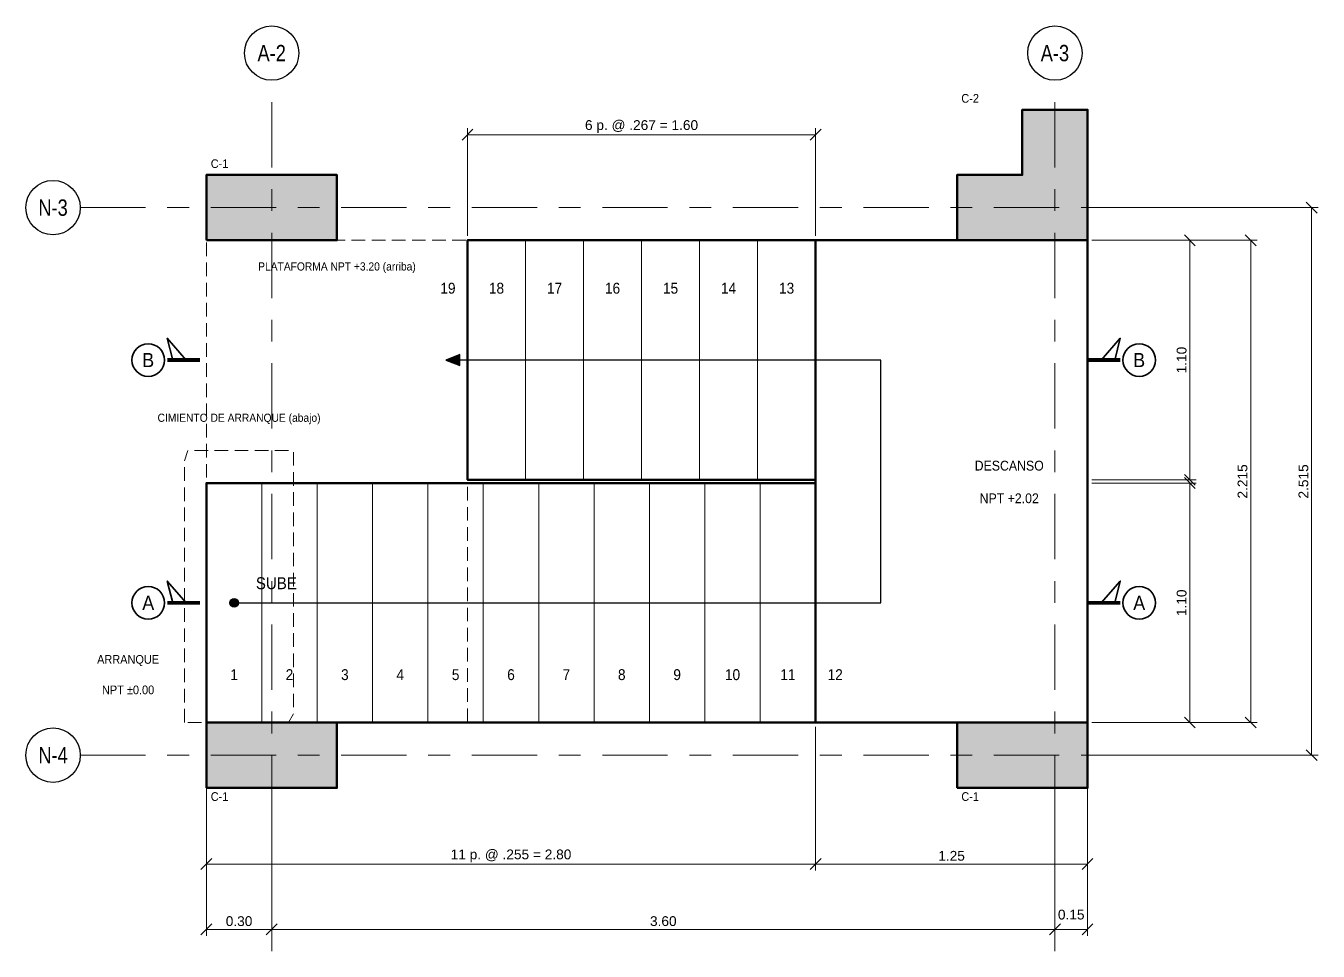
# Model space of a CAD drawing. Header units: metres. Extents: x 0 to 11, y -1 to 140.
# Drawn here: x 5.27 to 11.21, y -0.9 to 3.35 of the extents above; entities that cross this region are included whole.
import ezdxf
from ezdxf.enums import TextEntityAlignment as Align

# ---------------------------------------------------------------- set-up
doc = ezdxf.new("R2010")
doc.units = ezdxf.units.M
doc.linetypes.add('EJE25', pattern=[0.4375, 0.3, -0.05, 0.0375, -0.05])
for name, color, linetype, lineweight in [('E-COLUMNA', 7, 'Continuous', 50), ('E-COLUMNA-ACH', 252, 'Continuous', 0), ('E-CORTE', 7, 'Continuous', 50), ('E-COTA', 7, 'Continuous', 13), ('E-EJES', 1, 'Continuous', 18), ('E-EJES-ID', 7, 'Continuous', 25), ('E-OCULTO', 8, 'Continuous', 18), ('E-PROYECCION', 8, 'Continuous', 18), ('E-SECCION', 7, 'Continuous', 35), ('E-TEXTO', 7, 'Continuous', 18), ('E-TITULO', 7, 'Continuous', 35)]:
    doc.layers.add(name, color=color, linetype=linetype, lineweight=lineweight)
doc.layers.add('E-ESC-FLECHA', color=7, linetype='Continuous')
doc.layers.add('E-ESC-NUM', color=7, linetype='Continuous')
doc.styles.add('ARIAL', font='arial.ttf')
doc.dimstyles.new('COTA25', dxfattribs={"dimtxt": 0.045, "dimasz": 0.03, "dimexe": 0.03, "dimexo": 0.02, "dimgap": 0.015, "dimtad": 1, "dimzin": 0, "dimdsep": 46, "dimtxsty": 'ARIAL', "dimtsz": 0.025, "dimcen": 2.5, "dimclrd": 7, "dimclre": 7, "dimclrt": 7, "dimazin": 3, "dimtfac": 1, "dimtmove": 2, "dimatfit": 3, "dimlwd": 13, "dimlwe": 13})

msp = doc.modelspace()

# ---------------------------------------------------------------- hatches: boundary and pattern name
at = {"layer": 'E-COLUMNA-ACH'}
for points in [[(9.55, 2.365), (9.55, 2.665), (9.85, 2.665), (9.85, 2.965), (10.15, 2.965), (10.15, 2.365)], [(6.1, 2.365), (6.1, 2.665), (6.7, 2.665), (6.7, 2.365)], [(6.1, -0.15), (6.1, 0.15), (6.7, 0.15), (6.7, -0.15)], [(9.55, -0.15), (9.55, 0.15), (10.15, 0.15), (10.15, -0.15)]]:
    msp.add_hatch(color=256, dxfattribs=at).paths.add_polyline_path(points)
at = {"layer": 'E-ESC-FLECHA'}
msp.add_hatch(color=7, dxfattribs=at).paths.add_polyline_path([(7.2, 1.815), (7.265, 1.79), (7.265, 1.84)])
h = msp.add_hatch(color=256, dxfattribs=at)
edge = h.paths.add_edge_path()
edge.add_arc((6.2273, 0.7), 0.02, 0, 360)

# ---------------------------------------------------------------- linework, layer by layer
at = {"layer": 'E-COLUMNA'}
for points in [[(9.55, 2.365), (9.55, 2.665), (9.85, 2.665), (9.85, 2.965), (10.15, 2.965), (10.15, 2.365)], [(6.1, 2.365), (6.1, 2.665), (6.7, 2.665), (6.7, 2.365)], [(6.1, -0.15), (6.1, 0.15), (6.7, 0.15), (6.7, -0.15)], [(9.55, -0.15), (9.55, 0.15), (10.15, 0.15), (10.15, -0.15)]]:
    msp.add_lwpolyline(points, close=True, dxfattribs=at)
at = {"layer": 'E-CORTE'}
for points in [[(7.3, 1.265), (8.9, 1.265), (8.9, 2.365), (7.3, 2.365)], [(8.9, 0.15), (10.15, 0.15), (10.15, 2.365), (8.9, 2.365)], [(6.1, 0.15), (8.9, 0.15), (8.9, 1.25), (6.1, 1.25)]]:
    msp.add_lwpolyline(points, close=True, dxfattribs=at)
at = {"layer": 'E-EJES', "linetype": 'EJE25'}
for p, q in [((6.4, -0.9), (6.4, 3.1)), ((10, -0.9), (10, 3.1)), ((5.52, 2.515), (11.12, 2.515)), ((5.52, 0), (11.12, 0))]:
    msp.add_line(p, q, dxfattribs=at)
at = {"layer": 'E-EJES-ID'}
for centre in [(6.4, 3.225), (10, 3.225), (5.395, 2.515), (5.395, 0)]:
    msp.add_circle(centre, 0.125, dxfattribs=at)
at = {"layer": 'E-ESC-FLECHA'}
msp.add_lwpolyline([(6.2273, 0.7), (9.2, 0.7), (9.2, 1.815), (7.2, 1.815)], dxfattribs=at)
msp.add_lwpolyline([(7.2, 1.815), (7.265, 1.79), (7.265, 1.84)], close=True, dxfattribs=at)
msp.add_circle((6.2273, 0.7), 0.02, dxfattribs=at)
at = {"layer": 'E-OCULTO'}
for p, q in [((6.1, 2.355), (6.1, 2.2925)), ((6.1825, 2.365), (6.12, 2.365)), ((6.275, 2.365), (6.2125, 2.365)), ((6.3675, 2.365), (6.305, 2.365)), ((6.46, 2.365), (6.3975, 2.365)), ((6.5525, 2.365), (6.49, 2.365)), ((6.645, 2.365), (6.5825, 2.365)), ((6.7375, 2.365), (6.675, 2.365)), ((6.83, 2.365), (6.7675, 2.365)), ((6.9225, 2.365), (6.86, 2.365)), ((7.015, 2.365), (6.9525, 2.365)), ((7.1075, 2.365), (7.045, 2.365)), ((7.2, 2.365), (7.1375, 2.365)), ((7.2925, 2.365), (7.23, 2.365)), ((7.3, 2.28), (7.3, 2.3425)), ((6.1, 2.2625), (6.1, 2.2)), ((7.3, 2.1875), (7.3, 2.25)), ((6.1, 2.17), (6.1, 2.1075)), ((7.3, 2.095), (7.3, 2.1575)), ((6.1, 2.0775), (6.1, 2.015)), ((7.3, 2.0025), (7.3, 2.065)), ((6.1, 1.985), (6.1, 1.9225)), ((7.3, 1.91), (7.3, 1.9725)), ((6.1, 1.8925), (6.1, 1.83)), ((7.3, 1.8175), (7.3, 1.88)), ((6.1, 1.8), (6.1, 1.7375)), ((7.3, 1.725), (7.3, 1.7875)), ((6.1, 1.7075), (6.1, 1.645)), ((7.3, 1.6325), (7.3, 1.695)), ((6.1, 1.615), (6.1, 1.5525)), ((7.3, 1.54), (7.3, 1.6025)), ((6.1, 1.5225), (6.1, 1.46)), ((7.3, 1.4475), (7.3, 1.51)), ((6.1, 1.43), (6.1, 1.3675)), ((6, 1.3525), (6.015, 1.4)), ((6.045, 1.4), (6.1075, 1.4)), ((6.1375, 1.4), (6.2, 1.4)), ((6.23, 1.4), (6.2925, 1.4)), ((6.3225, 1.4), (6.385, 1.4)), ((6.415, 1.4), (6.4775, 1.4)), ((6.5, 1.3925), (6.5, 1.33)), ((7.3, 1.355), (7.3, 1.4175)), ((6, 1.26), (6, 1.3225)), ((6.1, 1.3375), (6.1, 1.275)), ((7.3, 1.2625), (7.3, 1.325)), ((6.5, 1.3), (6.5, 1.2375)), ((6, 1.1675), (6, 1.23)), ((6.1, 1.245), (6.1, 1.1825)), ((6.5, 1.2075), (6.5, 1.145)), ((7.3, 1.17), (7.3, 1.2325)), ((6, 1.075), (6, 1.1375)), ((6.1, 1.1525), (6.1, 1.09)), ((7.3, 1.0775), (7.3, 1.14)), ((6.5, 1.115), (6.5, 1.0525)), ((6, 0.9825), (6, 1.045)), ((6.1, 1.06), (6.1, 0.9975)), ((6.5, 1.0225), (6.5, 0.96)), ((7.3, 0.985), (7.3, 1.0475)), ((6, 0.89), (6, 0.9525)), ((6.1, 0.9675), (6.1, 0.905)), ((7.3, 0.8925), (7.3, 0.955)), ((6.5, 0.93), (6.5, 0.8675)), ((6, 0.7975), (6, 0.86)), ((6.1, 0.875), (6.1, 0.8125)), ((6.5, 0.8375), (6.5, 0.775)), ((7.3, 0.8), (7.3, 0.8625)), ((6.1, 0.7825), (6.1, 0.72)), ((6, 0.705), (6, 0.7675)), ((6.5, 0.745), (6.5, 0.6825)), ((7.3, 0.7075), (7.3, 0.77)), ((6, 0.6125), (6, 0.675)), ((6.1, 0.69), (6.1, 0.6275)), ((7.3, 0.615), (7.3, 0.6775)), ((6.1, 0.5975), (6.1, 0.535)), ((6.5, 0.6525), (6.5, 0.59)), ((6, 0.52), (6, 0.5825)), ((6.5, 0.56), (6.5, 0.4975)), ((7.3, 0.5225), (7.3, 0.585)), ((6, 0.4275), (6, 0.49)), ((6.1, 0.505), (6.1, 0.4425)), ((7.3, 0.43), (7.3, 0.4925)), ((6.5, 0.4675), (6.5, 0.405)), ((6, 0.335), (6, 0.3975)), ((6.1, 0.4125), (6.1, 0.35)), ((6.5, 0.375), (6.5, 0.3125)), ((7.3, 0.3375), (7.3, 0.4)), ((6, 0.2425), (6, 0.305)), ((6.1, 0.32), (6.1, 0.2575)), ((7.3, 0.245), (7.3, 0.3075)), ((6.5, 0.2825), (6.5, 0.22)), ((6, 0.15), (6, 0.2125)), ((6.1, 0.2275), (6.1, 0.165)), ((6.5, 0.19), (6.4775, 0.15)), ((7.3, 0.1525), (7.3, 0.215)), ((6.0775, 0.15), (6.015, 0.15)), ((6.1, 0.15), (6.1625, 0.15)), ((6.17, 0.15), (6.1075, 0.15)), ((6.1925, 0.15), (6.255, 0.15)), ((6.2625, 0.15), (6.2, 0.15)), ((6.285, 0.15), (6.3475, 0.15)), ((6.355, 0.15), (6.2925, 0.15)), ((6.3775, 0.15), (6.44, 0.15)), ((6.4475, 0.15), (6.385, 0.15)), ((6.47, 0.15), (6.5325, 0.15)), ((6.5625, 0.15), (6.625, 0.15)), ((6.655, 0.15), (6.7175, 0.15)), ((6.7475, 0.15), (6.81, 0.15)), ((6.84, 0.15), (6.9025, 0.15)), ((6.9325, 0.15), (6.995, 0.15)), ((7.025, 0.15), (7.0875, 0.15)), ((7.1175, 0.15), (7.18, 0.15)), ((7.21, 0.15), (7.2725, 0.15))]:
    msp.add_line(p, q, dxfattribs=at)
at = {"layer": 'E-PROYECCION'}
for p, q in [((7.3, 1.265), (7.3, 2.365)), ((7.5667, 1.265), (7.5667, 2.365)), ((7.8333, 1.265), (7.8333, 2.365)), ((8.1, 1.265), (8.1, 2.365)), ((8.3667, 1.265), (8.3667, 2.365)), ((8.6333, 1.265), (8.6333, 2.365)), ((8.9, 1.265), (8.9, 2.365)), ((6.1, 0.15), (6.1, 1.25)), ((6.3545, 0.15), (6.3545, 1.25)), ((6.6091, 0.15), (6.6091, 1.25)), ((6.8636, 0.15), (6.8636, 1.25)), ((7.1182, 0.15), (7.1182, 1.25)), ((7.3727, 0.15), (7.3727, 1.25)), ((7.6273, 0.15), (7.6273, 1.25)), ((7.8818, 0.15), (7.8818, 1.25)), ((8.1364, 0.15), (8.1364, 1.25)), ((8.3909, 0.15), (8.3909, 1.25)), ((8.6455, 0.15), (8.6455, 1.25)), ((8.9, 0.15), (8.9, 1.25))]:
    msp.add_line(p, q, dxfattribs=at)
at = {"layer": 'E-SECCION'}
for points in [[(5.945, 1.815), (5.92, 1.915), (6.0075, 1.815)], [(10.275, 1.815), (10.3, 1.915), (10.2125, 1.815)], [(5.945, 0.7), (5.92, 0.8), (6.0075, 0.7)], [(10.275, 0.7), (10.3, 0.8), (10.2125, 0.7)]]:
    msp.add_lwpolyline(points, dxfattribs=at)
at = {"layer": 'E-SECCION', "const_width": 0.0175}
for points in [[(5.92, 1.815), (6.07, 1.815)], [(10.3, 1.815), (10.15, 1.815)], [(5.92, 0.7), (6.07, 0.7)], [(10.3, 0.7), (10.15, 0.7)]]:
    msp.add_lwpolyline(points, dxfattribs=at)
at = {"layer": 'E-SECCION'}
for centre in [(5.8325, 1.815), (10.3875, 1.815), (5.8325, 0.7), (10.3875, 0.7)]:
    msp.add_circle(centre, 0.075, dxfattribs=at)

# ---------------------------------------------------------------- texts
at = {"layer": 'E-EJES-ID', "style": 'ARIAL', "width": 0.8}
for s, p in [('A-2', (6.4, 3.225)), ('A-3', (10, 3.225)), ('N-3', (5.395, 2.515)), ('N-4', (5.395, 0))]:
    msp.add_text(s, height=0.075, dxfattribs=at).set_placement(p, align=Align.MIDDLE_CENTER)
at = {"layer": 'E-ESC-NUM', "style": 'ARIAL', "width": 0.9}
for s, p in [('19', (7.21, 2.145)), ('18', (7.4333, 2.145)), ('17', (7.7, 2.145)), ('16', (7.9667, 2.145)), ('15', (8.2333, 2.145)), ('14', (8.5, 2.145)), ('13', (8.7667, 2.145)), ('1', (6.2273, 0.37)), ('2', (6.4818, 0.37)), ('3', (6.7364, 0.37)), ('4', (6.9909, 0.37)), ('5', (7.2455, 0.37)), ('6', (7.5, 0.37)), ('7', (7.7545, 0.37)), ('8', (8.0091, 0.37)), ('9', (8.2636, 0.37)), ('10', (8.5182, 0.37)), ('11', (8.7727, 0.37)), ('12', (8.99, 0.37))]:
    msp.add_text(s, height=0.05, dxfattribs=at).set_placement(p, align=Align.MIDDLE_CENTER)
at = {"layer": 'E-SECCION', "style": 'ARIAL', "width": 0.9}
for s, p in [('B', (5.8325, 1.815)), ('B', (10.3875, 1.815)), ('A', (5.8325, 0.7)), ('A', (10.3875, 0.7))]:
    msp.add_text(s, height=0.065, dxfattribs=at).set_placement(p, align=Align.MIDDLE_CENTER)
at = {"layer": 'E-TEXTO', "style": 'ARIAL', "width": 0.9}
for s, p in [('C-2', (9.57, 2.985)), ('C-1', (6.12, 2.685))]:
    msp.add_text(s, height=0.04, dxfattribs=at).set_placement(p, align=Align.BOTTOM_LEFT)
for s, height, p in [('PLATAFORMA NPT +3.20 (arriba)', 0.0375, (6.7, 2.245)), ('DESCANSO', 0.045, (9.79, 1.33)), ('NPT +2.02', 0.045, (9.79, 1.18)), ('ARRANQUE', 0.04, (5.74, 0.44)), ('NPT ±0.00', 0.04, (5.74, 0.3))]:
    msp.add_text(s, height=height, dxfattribs=at).set_placement(p, align=Align.MIDDLE_CENTER)
msp.add_text('CIMIENTO DE ARRANQUE (abajo)', height=0.0375, dxfattribs=at).set_placement((6.25, 1.52), align=Align.BOTTOM_CENTER)
for p in [(6.12, -0.17), (9.57, -0.17)]:
    msp.add_text('C-1', height=0.04, dxfattribs=at).set_placement(p, align=Align.TOP_LEFT)
at = {"layer": 'E-TITULO', "style": 'ARIAL', "width": 0.9}
msp.add_text('SUBE', height=0.055, dxfattribs=at).set_placement((6.3273, 0.79), align=Align.MIDDLE_LEFT)

# ---------------------------------------------------------------- dimensions: what is measured, and where the dimension line sits
at = {"layer": 'E-COTA'}
for base, p1, p2, text in [((7.3, 2.85), (7.3, 2.365), (8.9, 2.365), '6 p. @ .267 = 1.60'), ((6.1, -0.5), (6.1, 0.15), (8.9, 0.15), '11 p. @ .255 = 2.80'), ((8.9, -0.5), (8.9, 0.15), (10.15, 0.15), '1.25')]:
    msp.add_linear_dim(base=base, p1=p1, p2=p2, text=text, dimstyle='COTA25', override={"dimdec": 2}, dxfattribs=at).render()
for base, p1, p2, override in [((11.18, 0), (10.15, 0), (10.15, 2.515), {"dimdec": 3}), ((10.62, 1.265), (10.15, 1.265), (10.15, 2.365), {"dimdec": 2}), ((10.9, 0.15), (10.15, 0.15), (10.15, 2.365), {"dimdec": 3}), ((10.62, 0.15), (10.15, 0.15), (10.15, 1.25), {"dimdec": 2})]:
    msp.add_linear_dim(base=base, p1=p1, p2=p2, angle=90, dimstyle='COTA25', override=override, dxfattribs=at).render()
for base, p1, p2 in [((6.1, -0.8), (6.1, -0.15), (6.4, -0.15)), ((6.4, -0.8), (6.4, -0.15), (10, -0.15)), ((10, -0.8), (10, -0.15), (10.15, -0.15))]:
    msp.add_linear_dim(base=base, p1=p1, p2=p2, dimstyle='COTA25', override={"dimdec": 2}, dxfattribs=at).render()

doc.saveas('drawing.dxf')
